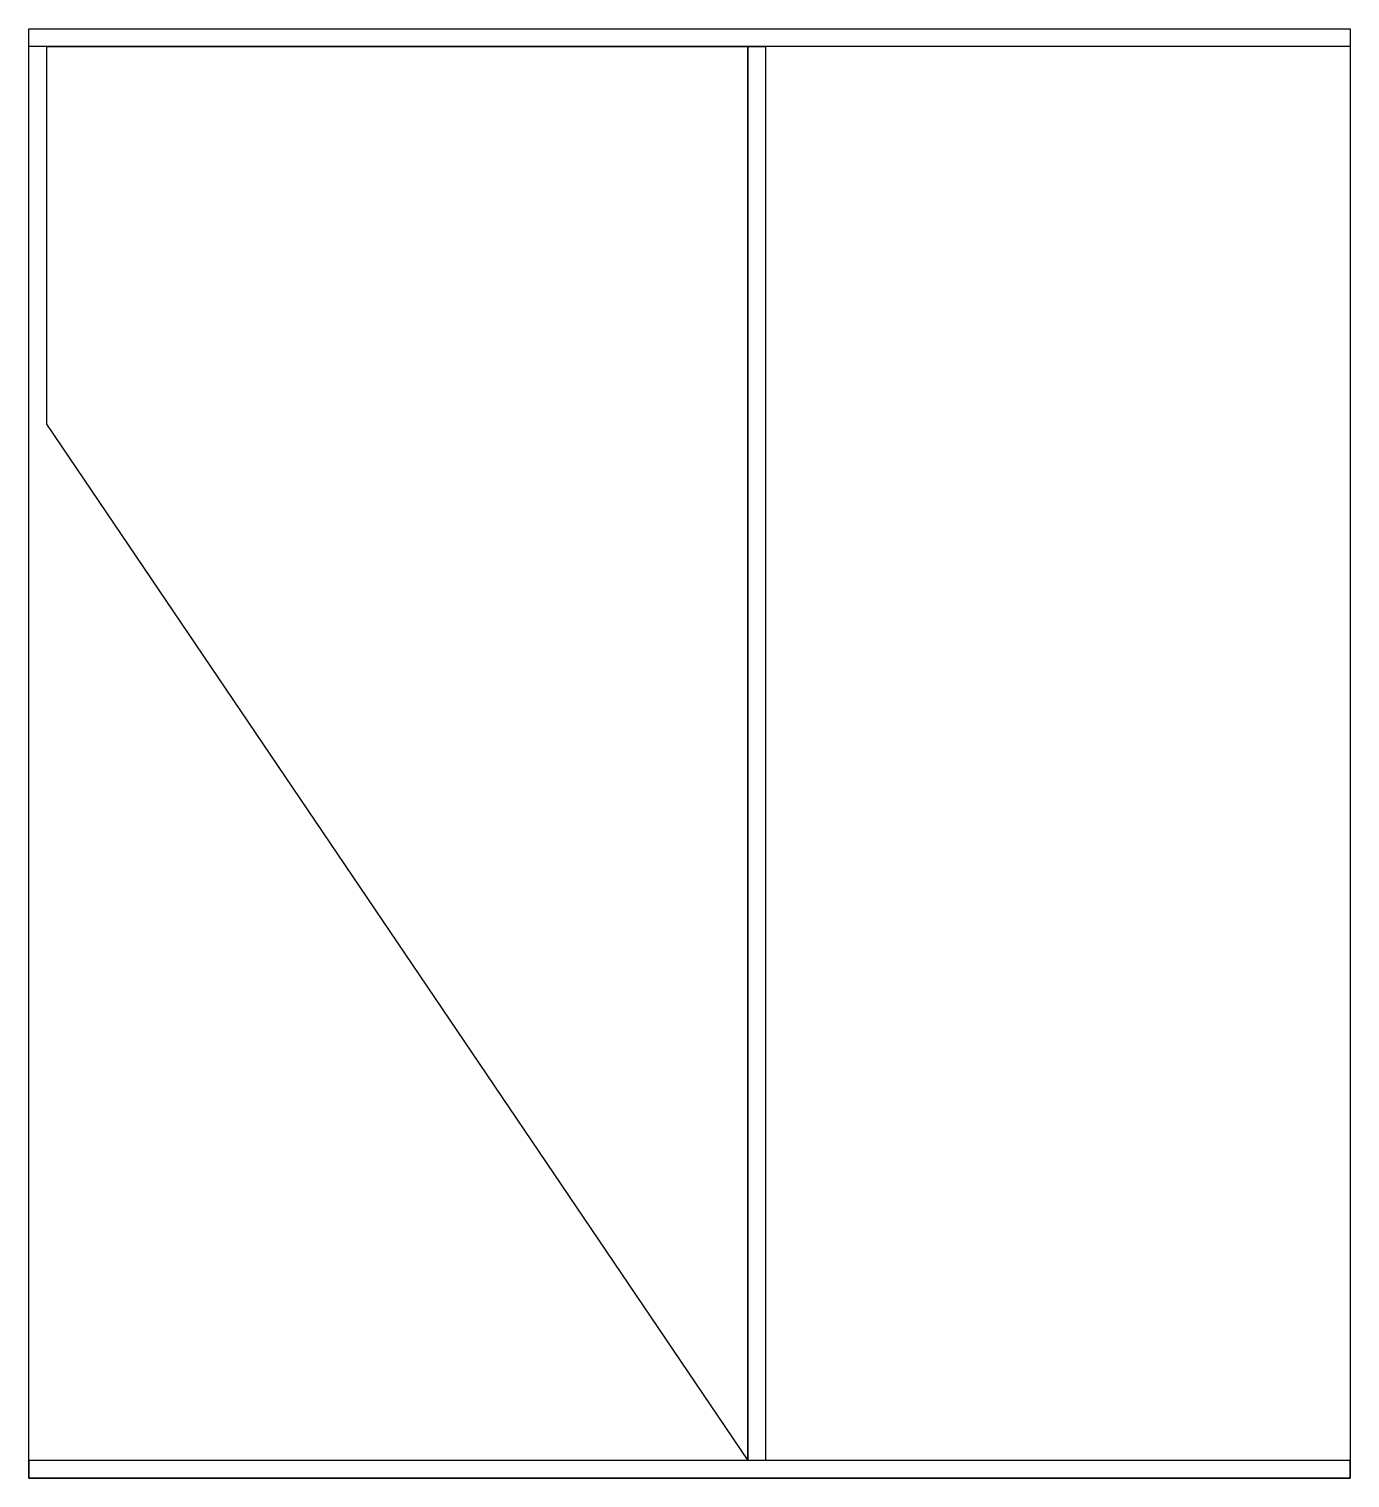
# Model space of a CAD drawing. Header units: millimetres. Extents: x -3 to 223, y -245 to 3.
import ezdxf

# ---------------------------------------------------------------- set-up
doc = ezdxf.new("R2010")
doc.units = ezdxf.units.MM
doc.layers.get('0').update_dxf_attribs({"linetype": 'CONTINUOUS'})

msp = doc.modelspace()

# ---------------------------------------------------------------- linework, layer by layer
for p, q in [((0, 0), (120, 0)), ((0, 0), (0, -64.6)), ((120, 0), (120, -241.9)), ((0, -64.6), (120, -241.9))]:
    msp.add_line(p, q)
for points in [[(-3, 3), (223, 3), (223, -244.9), (-3, -244.9)], [(-3, 3), (223, 3), (223, 0), (-3, 0)], [(120, 0), (123, 0), (123, -241.9), (120, -241.9)], [(-3, -244.9), (223, -244.9), (223, -241.9), (-3, -241.9)]]:
    msp.add_lwpolyline(points, close=True)

doc.saveas('drawing.dxf')
